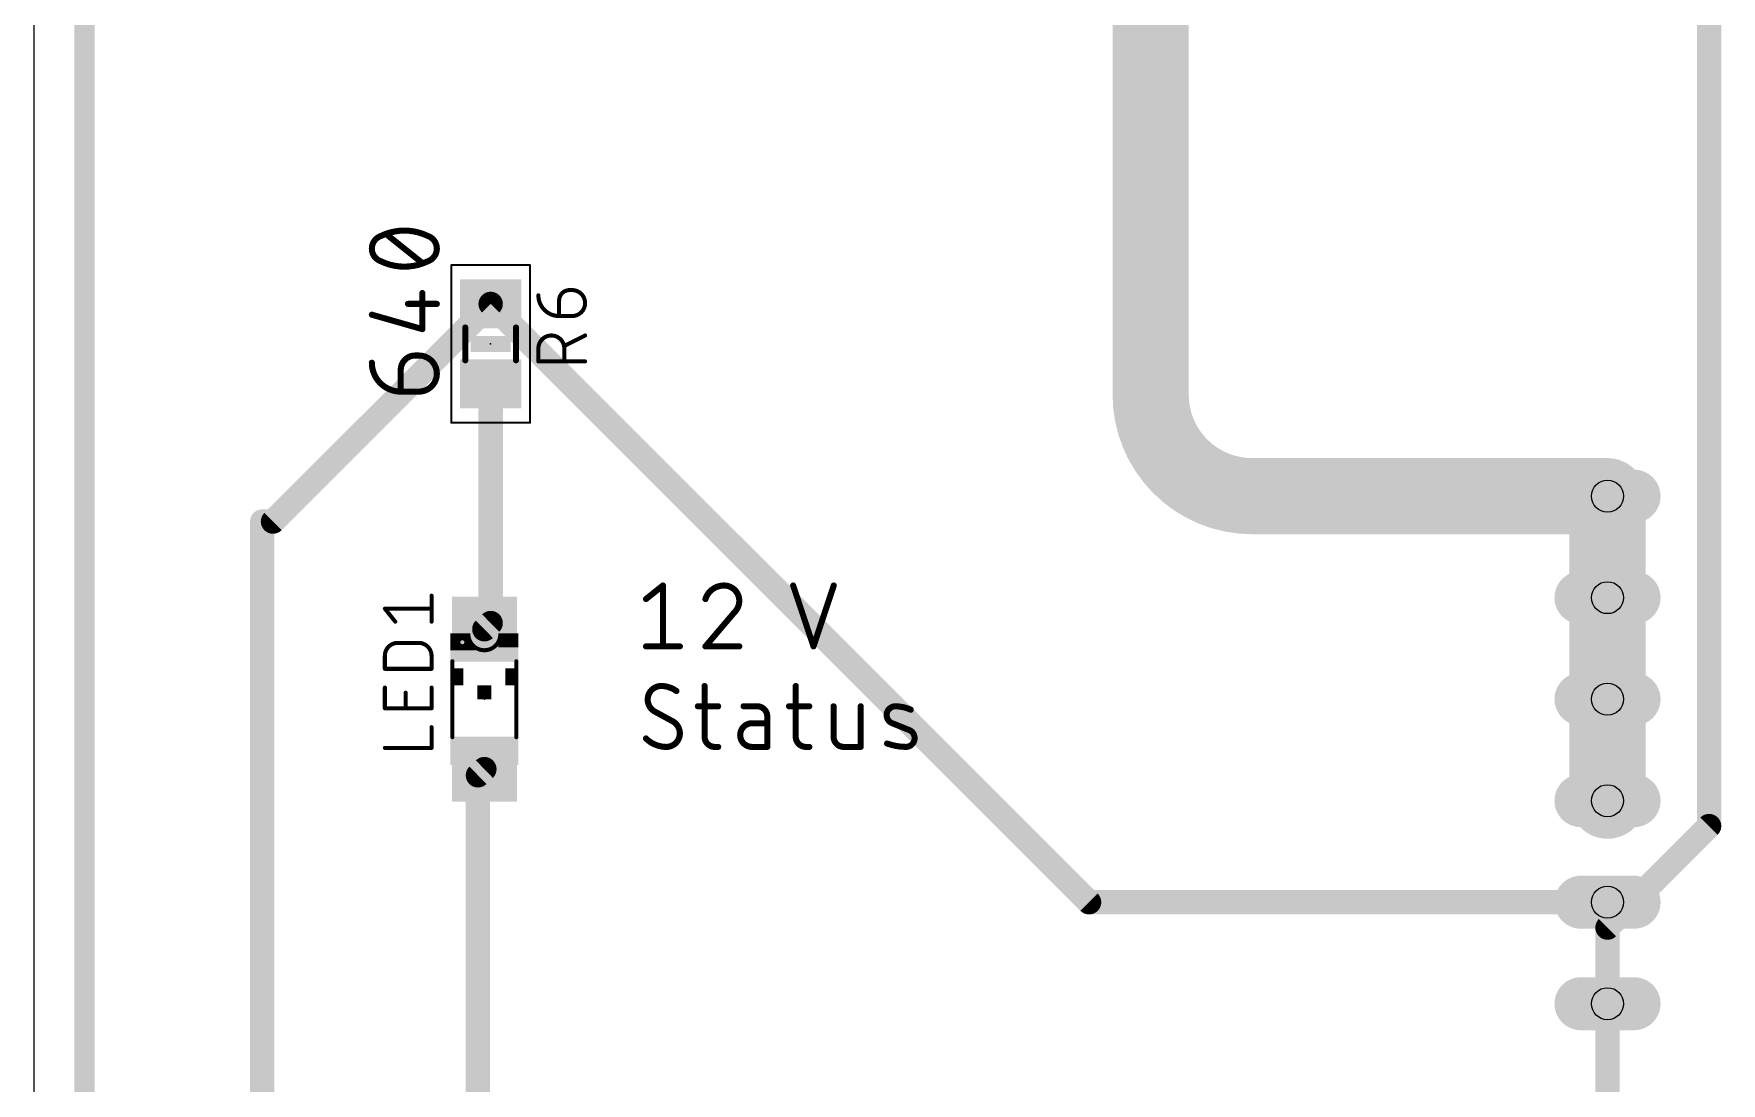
# Model space of a CAD drawing. Extents: x -9 to 239, y 2 to 147.
# Drawn here: x -7.62 to 34.59, y 48.81 to 75.07 of the extents above; entities that cross this region are included whole.
import ezdxf

# ---------------------------------------------------------------- set-up
doc = ezdxf.new("R2010")
doc.units = 0
for name, color, linetype in [('1', 12, 'CONTINUOUS'), ('16', 132, 'CONTINUOUS'), ('17', 110, 'CONTINUOUS'), ('20', 53, 'CONTINUOUS'), ('21', 40, 'CONTINUOUS'), ('23', 53, 'CONTINUOUS'), ('25', 253, 'CONTINUOUS'), ('29', 253, 'CONTINUOUS'), ('30', 253, 'CONTINUOUS'), ('31', 253, 'CONTINUOUS'), ('35', 253, 'CONTINUOUS'), ('39', 12, 'CONTINUOUS'), ('44', 253, 'CONTINUOUS'), ('51', 253, 'CONTINUOUS')]:
    doc.layers.add(name, color=color, linetype=linetype)

# ---------------------------------------------------------------- blocks, each defined once
blk = doc.blocks.new('RECT')
blk.add_solid([(-0.5, -0.5), (0.5, -0.5), (-0.5, 0.5), (0.5, 0.5)])
blk = doc.blocks.new('LONGP100')
at = {"const_width": 1}
blk.add_lwpolyline([(-0.5, 0), (0.5, 0)], dxfattribs=at)
at = {"const_width": 0.5}
for points in [[(-0.5, 0.25, 1), (-0.5, -0.25)], [(0.5, -0.25, 1), (0.5, 0.25)]]:
    blk.add_lwpolyline(points, format="xyb", dxfattribs=at)

msp = doc.modelspace()

# ---------------------------------------------------------------- linework, layer by layer
at = {"layer": '1'}
for points, const_width in [([(34.29, 55.245), (34.29, 88.265)], 0.6096), ([(20.32, 77.1525), (20.32, 66.04)], 1.905), ([(3.81, 68.31), (-1.635, 62.865)], 0.6096), ([(18.78, 53.34), (3.81, 68.31)], 0.6096), ([(3.81, 66.31), (3.81, 60.325)], 0.6096), ([(22.86, 63.5), (31.75, 63.5)], 1.905), ([(31.75, 63.5), (31.75, 60.96)], 1.905), ([(-1.905, 62.865), (-1.905, 37.465)], 0.6096), ([(-1.635, 62.865), (-1.905, 62.865)], 0.6096), ([(31.75, 60.96), (31.75, 58.42)], 1.905), ([(3.81, 60.325), (3.6524, 60.17)], 0.6096), ([(31.75, 58.42), (31.75, 55.88)], 1.905), ([(3.4925, 56.515), (3.6524, 56.67)], 0.6096), ([(3.4925, 46.99), (3.4925, 56.515)], 0.6096), ([(31.75, 52.705), (34.29, 55.245)], 0.6096), ([(31.75, 53.34), (18.78, 53.34)], 0.6096), ([(31.75, 52.705), (31.75, 53.34)], 0.6096), ([(31.75, 52.705), (31.75, 50.8)], 0.6096), ([(31.75, 50.8), (31.75, 30.48)], 0.6096)]:
    msp.add_lwpolyline(points, dxfattribs=dict(at, const_width=const_width))
for points, const_width in [([(3.9178, 68.4178, 1), (3.7022, 68.2022)], 0.3048), ([(3.9178, 68.2022, 1), (3.7022, 68.4178)], 0.3048), ([(20.32, 66.04, 0.4142), (22.86, 63.5)], 1.905), ([(20.7963, 66.04, 1), (19.8438, 66.04)], 0.9525), ([(3.9624, 66.31, 1), (3.6576, 66.31)], 0.3048), ([(19.8438, 66.04, 1), (20.7963, 66.04)], 0.9525), ([(22.86, 63.9763, 1), (22.86, 63.0237)], 0.9525), ([(22.86, 63.0237, 1), (22.86, 63.9763)], 0.9525), ([(32.2263, 63.5, 1), (31.2737, 63.5)], 0.9525), ([(31.75, 63.0237, 1), (31.75, 63.9763)], 0.9525), ([(-1.7526, 62.865, 1), (-2.0574, 62.865)], 0.3048), ([(-1.905, 63.0174, 1), (-1.905, 62.7126)], 0.3048), ([(-1.7428, 62.9728, 1), (-1.5272, 62.7572)], 0.3048), ([(-1.635, 62.7126, 1), (-1.635, 63.0174)], 0.3048), ([(32.2263, 60.96, 1), (31.2737, 60.96)], 0.9525), ([(31.2737, 60.96, 1), (32.2263, 60.96)], 0.9525), ([(3.5455, 60.2787, 1), (3.7593, 60.0613)], 0.3048), ([(3.6576, 60.325, 1), (3.9624, 60.325)], 0.3048), ([(3.9169, 60.2163, 1), (3.7031, 60.4337)], 0.3048), ([(32.2263, 58.42, 1), (31.2737, 58.42)], 0.9525), ([(31.2737, 58.42, 1), (32.2263, 58.42)], 0.9525), ([(3.6449, 56.515, 1), (3.3401, 56.515)], 0.3048), ([(3.3864, 56.6244, 1), (3.5986, 56.4056)], 0.3048), ([(3.7585, 56.5606, 1), (3.5463, 56.7794)], 0.3048), ([(31.2737, 55.88, 1), (32.2263, 55.88)], 0.9525), ([(34.1376, 55.245, 1), (34.4424, 55.245)], 0.3048), ([(34.3978, 55.1372, 1), (34.1822, 55.3528)], 0.3048), ([(18.78, 53.4924, 1), (18.78, 53.1876)], 0.3048), ([(31.9024, 53.34, 1), (31.5976, 53.34)], 0.3048), ([(31.75, 53.1876, 1), (31.75, 53.4924)], 0.3048), ([(18.6722, 53.2322, 1), (18.8878, 53.4478)], 0.3048), ([(31.6422, 52.8128, 1), (31.8578, 52.5972)], 0.3048), ([(31.9024, 52.705, 1), (31.5976, 52.705)], 0.3048), ([(31.5976, 52.705, 1), (31.9024, 52.705)], 0.3048), ([(31.9024, 50.8, 1), (31.5976, 50.8)], 0.3048), ([(31.5976, 50.8, 1), (31.9024, 50.8)], 0.3048)]:
    msp.add_lwpolyline(points, format="xyb", dxfattribs=dict(at, const_width=const_width))
at = {"layer": '16', "const_width": 0.508}
msp.add_lwpolyline([(-6.35, 2.54), (-6.35, 144.78)], dxfattribs=at)
at = {"layer": '20'}
msp.add_line((-7.62, 143.18), (-7.62, 2.54), dxfattribs=at)
at = {"layer": '23'}
for p in [(3.81, 67.31), (3.6524, 58.42)]:
    msp.add_point(p, dxfattribs=at)
at = {"layer": '25'}
for points, const_width in [([(1.064, 70.0101, 0.3205), (0.8382, 69.694)], 0.1524), ([(1.651, 70.1456, 0.1139), (1.064, 70.0101)], 0.1524), ([(1.0473, 70.0443, 1), (1.0807, 69.9758)], 0.0762), ([(1.0763, 69.974, 1), (1.0516, 70.0461)], 0.0762), ([(1.2232, 70.085, 1), (1.1756, 70.0255)], 0.0762), ([(2.238, 70.0101, 0.1139), (1.651, 70.1456)], 0.1524), ([(1.651, 70.1837, 1), (1.651, 70.1075)], 0.0762), ([(1.651, 70.1075, 1), (1.651, 70.1837)], 0.0762), ([(2.4638, 69.694, 0.3205), (2.238, 70.0101)], 0.1524), ([(2.2504, 70.0461, 1), (2.2257, 69.974)], 0.0762), ([(2.2213, 69.9758, 1), (2.2547, 70.0443)], 0.0762), ([(0.8382, 69.694, 0.3205), (1.064, 69.3779)], 0.1524), ([(0.8763, 69.694, 1), (0.8001, 69.694)], 0.0762), ([(0.8001, 69.694, 1), (0.8763, 69.694)], 0.0762), ([(2.238, 69.3779, 0.3205), (2.4638, 69.694)], 0.1524), ([(2.5019, 69.694, 1), (2.4257, 69.694)], 0.0762), ([(2.4257, 69.694, 1), (2.5019, 69.694)], 0.0762), ([(1.0807, 69.4122, 1), (1.0473, 69.3437)], 0.0762), ([(1.064, 69.3779, 0.1139), (1.651, 69.2424)], 0.1524), ([(1.0516, 69.3419, 1), (1.0763, 69.414)], 0.0762), ([(1.651, 69.2424, 0.1139), (2.238, 69.3779)], 0.1524), ([(1.651, 69.2805, 1), (1.651, 69.2043)], 0.0762), ([(1.651, 69.2043, 1), (1.651, 69.2805)], 0.0762), ([(2.0788, 69.303, 1), (2.1264, 69.3625)], 0.0762), ([(2.2257, 69.4139, 1), (2.2504, 69.3419)], 0.0762), ([(2.2547, 69.3437, 1), (2.2213, 69.4122)], 0.0762), ([(2.1407, 68.5824, 1), (2.0645, 68.5824)], 0.0762), ([(5.0038, 68.5264, 0.4142), (5.5231, 68.0071)], 0.1016), ([(5.0292, 68.5264, 1), (4.9784, 68.5264)], 0.0508), ([(5.7827, 68.6562, 0.4142), (5.5231, 68.3966)], 0.1016), ([(5.5485, 68.3966, 1), (5.4977, 68.3966)], 0.0508), ([(5.4977, 68.3966, 1), (5.5485, 68.3966)], 0.0508), ([(5.7827, 68.6816, 1), (5.7827, 68.6308)], 0.0508), ([(5.7827, 68.6308, 1), (5.7827, 68.6816)], 0.0508), ([(5.8476, 68.0071, 1), (5.8476, 68.6562)], 0.1016), ([(5.8476, 68.6816, 1), (5.8476, 68.6308)], 0.0508), ([(5.8476, 68.6308, 1), (5.8476, 68.6816)], 0.0508), ([(0.8487, 68.0772, 1), (0.8277, 68.0039)], 0.0762), ([(1.7413, 68.3496, 1), (1.7413, 68.2734)], 0.0762), ([(2.4638, 68.2734, 1), (2.4638, 68.3496)], 0.0762), ([(5.5231, 68.0325, 1), (5.5231, 67.9817)], 0.0508), ([(5.4977, 68.0071, 1), (5.5485, 68.0071)], 0.0508), ([(5.5231, 67.9817, 1), (5.5231, 68.0325)], 0.0508), ([(5.8476, 68.0325, 1), (5.8476, 67.9817)], 0.0508), ([(5.8476, 67.9817, 1), (5.8476, 68.0325)], 0.0508), ([(2.0645, 67.6793, 1), (2.1407, 67.6793)], 0.0762), ([(2.0921, 67.6427, 1), (2.113, 67.716)], 0.0762), ([(5.6529, 67.196, 1), (5.0038, 67.196)], 0.1016), ([(6.1836, 67.4978, 1), (6.1608, 67.5433)], 0.0508), ([(5.0292, 67.196, 1), (4.9784, 67.196)], 0.0508), ([(4.9784, 67.196, 1), (5.0292, 67.196)], 0.0508), ([(5.6783, 67.196, 1), (5.6275, 67.196)], 0.0508), ([(5.6275, 67.196, 1), (5.6783, 67.196)], 0.0508), ([(5.6416, 67.2836, 1), (5.6643, 67.2382)], 0.0508), ([(0.8382, 66.8387, 0.4142), (1.5607, 66.1162)], 0.1524), ([(0.8763, 66.8387, 1), (0.8001, 66.8387)], 0.0762), ([(1.9219, 67.0193, 0.4142), (1.5607, 66.6581)], 0.1524), ([(1.5988, 66.6581, 1), (1.5226, 66.6581)], 0.0762), ([(1.9219, 67.0574, 1), (1.9219, 66.9812)], 0.0762), ([(1.9219, 66.9812, 1), (1.9219, 67.0574)], 0.0762), ([(2.0122, 66.1162, 1), (2.0122, 67.0193)], 0.1524), ([(2.0122, 67.0574, 1), (2.0122, 66.9812)], 0.0762), ([(2.0122, 66.9812, 1), (2.0122, 67.0574)], 0.0762), ([(5.0038, 66.8969, 1), (5.0038, 66.8461)], 0.0508), ([(4.9784, 66.8715, 1), (5.0292, 66.8715)], 0.0508), ([(5.6275, 66.8715, 1), (5.6783, 66.8715)], 0.0508), ([(6.1722, 66.8461, 1), (6.1722, 66.8969)], 0.0508), ([(1.5226, 66.6581, 1), (1.5988, 66.6581)], 0.0762), ([(1.5607, 66.1543, 1), (1.5607, 66.0781)], 0.0762), ([(1.5226, 66.1162, 1), (1.5988, 66.1162)], 0.0762), ([(1.5607, 66.0781, 1), (1.5607, 66.1543)], 0.0762), ([(2.0122, 66.1543, 1), (2.0122, 66.0781)], 0.0762), ([(2.0122, 66.0781, 1), (2.0122, 66.1543)], 0.0762), ([(8.1576, 61.2648, 1), (8.0814, 61.2648)], 0.0762), ([(8.1433, 61.235, 1), (8.0957, 61.2946)], 0.0762), ([(9.6484, 61.2648, 0.3252), (9.1828, 60.9261)], 0.1524), ([(10.0294, 60.8838, 0.4142), (9.6484, 61.2648)], 0.1524), ([(9.6484, 61.3029, 1), (9.6484, 61.2267)], 0.0762), ([(9.6484, 61.2267, 1), (9.6484, 61.3029)], 0.0762), ([(11.4137, 61.2768, 1), (11.3414, 61.2528)], 0.0762), ([(12.4297, 61.2528, 1), (12.3574, 61.2768)], 0.0762), ([(2.357, 61.0099, 1), (2.3062, 61.0099)], 0.0508), ([(7.6724, 60.9559, 1), (7.72, 60.8964)], 0.0762), ([(9.1465, 60.9379, 1), (9.219, 60.9144)], 0.0762), ([(9.9024, 60.5875, 0.2053), (10.0294, 60.8838)], 0.1524), ([(10.0675, 60.8838, 1), (9.9913, 60.8838)], 0.0762), ([(9.9913, 60.8838, 1), (10.0675, 60.8838)], 0.0762), ([(1.183, 60.7013, 1), (1.1434, 60.6695)], 0.0508), ([(1.1632, 60.7108, 1), (1.1632, 60.66)], 0.0508), ([(1.403, 60.345, 1), (1.4427, 60.3767)], 0.0508), ([(2.3062, 60.3608, 1), (2.357, 60.3608)], 0.0508), ([(2.3316, 60.66, 1), (2.3316, 60.7108)], 0.0508), ([(9.8762, 60.6151, 1), (9.9287, 60.5599)], 0.0762), ([(9.9315, 60.5628, 1), (9.8734, 60.6121)], 0.0762), ([(1.4878, 59.8289, 0.4142), (1.1632, 59.5043)], 0.1016), ([(1.1886, 59.5043, 1), (1.1378, 59.5043)], 0.0508), ([(1.1378, 59.5043, 1), (1.1886, 59.5043)], 0.0508), ([(1.4878, 59.8543, 1), (1.4878, 59.8035)], 0.0508), ([(1.4878, 59.8035, 1), (1.4878, 59.8543)], 0.0508), ([(2.3316, 59.5043, 0.4142), (2.007, 59.8289)], 0.1016), ([(2.007, 59.8543, 1), (2.007, 59.8035)], 0.0508), ([(2.007, 59.8035, 1), (2.007, 59.8543)], 0.0508), ([(2.357, 59.5043, 1), (2.3062, 59.5043)], 0.0508), ([(2.3062, 59.5043, 1), (2.357, 59.5043)], 0.0508), ([(7.6962, 59.7789, 1), (7.6962, 59.7027)], 0.0762), ([(8.0814, 59.7408, 1), (8.1576, 59.7408)], 0.0762), ([(8.5429, 59.7027, 1), (8.5429, 59.7789)], 0.0762), ([(9.1537, 59.7655, 1), (9.2118, 59.7161)], 0.0762), ([(9.1828, 59.7789, 1), (9.1828, 59.7027)], 0.0762), ([(10.0294, 59.7027, 1), (10.0294, 59.7789)], 0.0762), ([(11.8494, 59.7528, 1), (11.9217, 59.7288)], 0.0762), ([(11.8494, 59.7288, 1), (11.9217, 59.7528)], 0.0762), ([(1.1632, 59.2051, 1), (1.1632, 59.1543)], 0.0508), ([(1.1378, 59.1797, 1), (1.1886, 59.1797)], 0.0508), ([(2.3062, 59.1797, 1), (2.357, 59.1797)], 0.0508), ([(2.3316, 59.1543, 1), (2.3316, 59.2051)], 0.0508), ([(1.1886, 58.7107, 1), (1.1378, 58.7107)], 0.0508), ([(2.357, 58.7107, 1), (2.3062, 58.7107)], 0.0508), ([(8.0772, 58.7502, 0.4142), (7.7385, 58.4115)], 0.1524), ([(8.4582, 58.6232, 0.1623), (8.0772, 58.7502)], 0.1524), ([(8.0772, 58.7883, 1), (8.0772, 58.7121)], 0.0762), ([(8.0772, 58.7121, 1), (8.0772, 58.7883)], 0.0762), ([(8.4353, 58.5927, 1), (8.4811, 58.6537)], 0.0762), ([(9.2007, 58.7502, 1), (9.1245, 58.7502)], 0.0762), ([(11.4801, 58.7502, 1), (11.4039, 58.7502)], 0.0762), ([(1.7079, 58.5809, 1), (1.6571, 58.5809)], 0.0508), ([(7.7385, 58.4115, 0.2656), (7.9079, 58.1152)], 0.1524), ([(7.7766, 58.4115, 1), (7.7004, 58.4115)], 0.0762), ([(7.7004, 58.4115, 1), (7.7766, 58.4115)], 0.0762), ([(8.9933, 58.2803, 1), (8.9933, 58.2041)], 0.0762), ([(9.5013, 58.2041, 1), (9.5013, 58.2803)], 0.0762), ([(10.1374, 58.2803, 1), (10.1374, 58.2041)], 0.0762), ([(10.73, 57.9882, 0.4142), (10.476, 58.2422)], 0.1524), ([(10.476, 58.2803, 1), (10.476, 58.2041)], 0.0762), ([(10.476, 58.2041, 1), (10.476, 58.2803)], 0.0762), ([(11.2727, 58.2803, 1), (11.2727, 58.2041)], 0.0762), ([(11.7807, 58.2041, 1), (11.7807, 58.2803)], 0.0762), ([(12.4274, 58.2422, 1), (12.3512, 58.2422)], 0.0762), ([(13.1047, 58.2422, 1), (13.0285, 58.2422)], 0.0762), ([(13.9388, 58.2422, 0.8318), (13.8542, 57.8189)], 0.1524), ([(14.3198, 58.1575, 0.1025), (13.9388, 58.2422)], 0.1524), ([(13.9394, 58.2803, 1), (13.9383, 58.2041)], 0.0762), ([(13.9383, 58.2041, 1), (13.9394, 58.2803)], 0.0762), ([(1.1632, 58.2168, 1), (1.1632, 58.166)], 0.0508), ([(1.1378, 58.1914, 1), (1.1886, 58.1914)], 0.0508), ([(1.6571, 58.1914, 1), (1.7079, 58.1914)], 0.0508), ([(2.3062, 58.1914, 1), (2.357, 58.1914)], 0.0508), ([(2.3316, 58.166, 1), (2.3316, 58.2168)], 0.0508), ([(7.9261, 58.1486, 1), (7.8896, 58.0818)], 0.0762), ([(7.8885, 58.0824, 1), (7.9272, 58.148)], 0.0762), ([(8.5429, 57.5649, 0.2656), (8.3735, 57.8612)], 0.1524), ([(8.3929, 57.894, 1), (8.3542, 57.8284)], 0.0762), ([(8.3553, 57.8278, 1), (8.3918, 57.8946)], 0.0762), ([(10.349, 57.8189, 1), (10.349, 57.2262)], 0.1524), ([(10.349, 57.857, 1), (10.349, 57.7808)], 0.0762), ([(10.349, 57.7808, 1), (10.349, 57.857)], 0.0762), ([(10.7681, 57.9882, 1), (10.6919, 57.9882)], 0.0762), ([(10.6919, 57.9882, 1), (10.7681, 57.9882)], 0.0762), ([(10.73, 57.7808, 1), (10.73, 57.857)], 0.0762), ([(13.8683, 57.8542, 1), (13.84, 57.7835)], 0.0762), ([(13.84, 57.7835, 1), (13.8683, 57.8542)], 0.0762), ([(14.3042, 58.1228, 1), (14.3355, 58.1923)], 0.0762), ([(2.357, 57.7201, 1), (2.3062, 57.7201)], 0.0508), ([(7.6962, 57.4379, 0.2), (8.2042, 57.2262)], 0.1524), ([(7.7233, 57.4647, 1), (7.6691, 57.411)], 0.0762), ([(8.2042, 57.2262, 0.4142), (8.5429, 57.5649)], 0.1524), ([(8.581, 57.5649, 1), (8.5048, 57.5649)], 0.0762), ([(8.5048, 57.5649, 1), (8.581, 57.5649)], 0.0762), ([(9.1626, 57.4802, 0.4142), (9.4166, 57.2262)], 0.1524), ([(9.2007, 57.4802, 1), (9.1245, 57.4802)], 0.0762), ([(9.1245, 57.4802, 1), (9.2007, 57.4802)], 0.0762), ([(11.442, 57.4802, 0.4142), (11.696, 57.2262)], 0.1524), ([(11.4801, 57.4802, 1), (11.4039, 57.4802)], 0.0762), ([(11.4039, 57.4802, 1), (11.4801, 57.4802)], 0.0762), ([(12.3893, 57.4802, 0.4142), (12.6433, 57.2262)], 0.1524), ([(12.4274, 57.4802, 1), (12.3512, 57.4802)], 0.0762), ([(12.3512, 57.4802, 1), (12.4274, 57.4802)], 0.0762), ([(14.1928, 57.2262, 0.8318), (14.2775, 57.6495)], 0.1524), ([(14.2917, 57.6849, 1), (14.2634, 57.6142)], 0.0762), ([(14.2634, 57.6142, 1), (14.2917, 57.6849)], 0.0762), ([(1.1632, 57.2262, 1), (1.1632, 57.1754)], 0.0508), ([(2.3062, 57.2008, 1), (2.357, 57.2008)], 0.0508), ([(2.3316, 57.1754, 1), (2.3316, 57.2262)], 0.0508), ([(8.2042, 57.2643, 1), (8.2042, 57.1881)], 0.0762), ([(8.2042, 57.1881, 1), (8.2042, 57.2643)], 0.0762), ([(9.4166, 57.2643, 1), (9.4166, 57.1881)], 0.0762), ([(9.4166, 57.1881, 1), (9.4166, 57.2643)], 0.0762), ([(9.5013, 57.1881, 1), (9.5013, 57.2643)], 0.0762), ([(10.349, 57.2643, 1), (10.349, 57.1881)], 0.0762), ([(10.349, 57.1881, 1), (10.349, 57.2643)], 0.0762), ([(10.6919, 57.2262, 1), (10.7681, 57.2262)], 0.0762), ([(10.73, 57.1881, 1), (10.73, 57.2643)], 0.0762), ([(11.696, 57.2643, 1), (11.696, 57.1881)], 0.0762), ([(11.696, 57.1881, 1), (11.696, 57.2643)], 0.0762), ([(11.7807, 57.1881, 1), (11.7807, 57.2643)], 0.0762), ([(12.6433, 57.2643, 1), (12.6433, 57.1881)], 0.0762), ([(12.6433, 57.1881, 1), (12.6433, 57.2643)], 0.0762), ([(13.0285, 57.2262, 1), (13.1047, 57.2262)], 0.0762), ([(13.0666, 57.1881, 1), (13.0666, 57.2643)], 0.0762), ([(13.7272, 57.3109, 0.083), (14.1928, 57.2262)], 0.1524), ([(13.7401, 57.3467, 1), (13.7143, 57.275)], 0.0762), ([(14.1934, 57.2643, 1), (14.1923, 57.1881)], 0.0762), ([(14.1923, 57.1881, 1), (14.1934, 57.2643)], 0.0762)]:
    msp.add_lwpolyline(points, format="xyb", dxfattribs=dict(at, const_width=const_width))
for points, const_width in [([(2.1026, 69.3328), (1.1994, 70.0552)], 0.1524), ([(2.1026, 67.6793), (2.1026, 68.5824)], 0.1524), ([(5.5231, 68.0071), (5.5231, 68.3966)], 0.1016), ([(5.7827, 68.6562), (5.8476, 68.6562)], 0.1016), ([(0.8382, 68.0406), (2.1026, 67.6793)], 0.1524), ([(1.7413, 68.3115), (2.4638, 68.3115)], 0.1524), ([(5.8476, 68.0071), (5.5231, 68.0071)], 0.1016), ([(6.1722, 67.5206), (5.6529, 67.2609)], 0.1016), ([(5.0038, 66.8715), (5.0038, 67.196)], 0.1016), ([(5.6529, 67.196), (5.6529, 66.8715)], 0.1016), ([(1.5607, 66.1162), (1.5607, 66.6581)], 0.1524), ([(1.9219, 67.0193), (2.0122, 67.0193)], 0.1524), ([(6.1722, 66.8715), (5.0038, 66.8715)], 0.1016), ([(2.0122, 66.1162), (1.5607, 66.1162)], 0.1524), ([(7.6962, 60.9261), (8.1195, 61.2648)], 0.1524), ([(8.1195, 61.2648), (8.1195, 59.7408)], 0.1524), ([(11.3775, 61.2648), (11.8855, 59.7408)], 0.1524), ([(11.8855, 59.7408), (12.3935, 61.2648)], 0.1524), ([(2.3316, 60.3608), (2.3316, 61.0099)], 0.1016), ([(1.4228, 60.3608), (1.1632, 60.6854)], 0.1016), ([(1.1632, 60.6854), (2.3316, 60.6854)], 0.1016), ([(9.9024, 60.5875), (9.1828, 59.7408)], 0.1524), ([(1.1632, 59.1797), (1.1632, 59.5043)], 0.1016), ([(1.4878, 59.8289), (2.007, 59.8289)], 0.1016), ([(2.3316, 59.5043), (2.3316, 59.1797)], 0.1016), ([(7.6962, 59.7408), (8.5429, 59.7408)], 0.1524), ([(9.1828, 59.7408), (10.0294, 59.7408)], 0.1524), ([(2.3316, 59.1797), (1.1632, 59.1797)], 0.1016), ([(1.1632, 58.1914), (1.1632, 58.7107)], 0.1016), ([(2.3316, 58.7107), (2.3316, 58.1914)], 0.1016), ([(9.1626, 58.7502), (9.1626, 57.4802)], 0.1524), ([(11.442, 58.7502), (11.442, 57.4802)], 0.1524), ([(1.6825, 58.1914), (1.6825, 58.5809)], 0.1016), ([(8.9933, 58.2422), (9.5013, 58.2422)], 0.1524), ([(10.476, 58.2422), (10.1374, 58.2422)], 0.1524), ([(11.2727, 58.2422), (11.7807, 58.2422)], 0.1524), ([(12.3893, 58.2422), (12.3893, 57.4802)], 0.1524), ([(13.0666, 57.2262), (13.0666, 58.2422)], 0.1524), ([(2.3316, 58.1914), (1.1632, 58.1914)], 0.1016), ([(8.3735, 57.8612), (7.9079, 58.1152)], 0.1524), ([(10.73, 57.8189), (10.349, 57.8189)], 0.1524), ([(10.73, 57.2262), (10.73, 57.9882)], 0.1524), ([(14.2775, 57.6495), (13.8542, 57.8189)], 0.1524), ([(2.3316, 57.2008), (2.3316, 57.7201)], 0.1016), ([(1.1632, 57.2008), (2.3316, 57.2008)], 0.1016), ([(9.4166, 57.2262), (9.5013, 57.2262)], 0.1524), ([(10.349, 57.2262), (10.73, 57.2262)], 0.1524), ([(11.696, 57.2262), (11.7807, 57.2262)], 0.1524), ([(12.6433, 57.2262), (13.0666, 57.2262)], 0.1524)]:
    msp.add_lwpolyline(points, dxfattribs=dict(at, const_width=const_width))
at = {"layer": '39', "const_width": 0.0508}
for points in [[(2.827, 65.337), (2.827, 69.283)], [(2.827, 69.283), (4.793, 69.283)], [(4.793, 69.283), (4.793, 65.337)], [(4.793, 65.337), (2.827, 65.337)]]:
    msp.add_lwpolyline(points, dxfattribs=at)
at = {"layer": '39', "const_width": 0.0254}
for points in [[(2.8397, 69.283, 1), (2.8143, 69.283)], [(2.827, 69.2957, 1), (2.827, 69.2703)], [(4.8057, 69.283, 1), (4.7803, 69.283)], [(4.793, 69.2703, 1), (4.793, 69.2957)], [(2.827, 65.3497, 1), (2.827, 65.3243)], [(2.8143, 65.337, 1), (2.8397, 65.337)], [(4.7803, 65.337, 1), (4.8057, 65.337)], [(4.793, 65.3243, 1), (4.793, 65.3497)]]:
    msp.add_lwpolyline(points, format="xyb", dxfattribs=at)
at = {"layer": '44'}
for centre in [(31.75, 63.5), (31.75, 60.96), (31.75, 58.42), (31.75, 55.88), (31.75, 53.34), (31.75, 50.8)]:
    msp.add_circle(centre, 0.4, dxfattribs=at)
at = {"layer": '51'}
for points, const_width in [([(3.175, 67.72), (3.175, 66.9)], 0.1524), ([(4.445, 67.72), (4.445, 66.9)], 0.1524), ([(2.8524, 57.47), (2.8524, 59.37)], 0.1016), ([(4.4524, 59.37), (4.4524, 57.47)], 0.1016)]:
    msp.add_lwpolyline(points, dxfattribs=dict(at, const_width=const_width))
for points, const_width in [([(3.2131, 67.72, 1), (3.1369, 67.72)], 0.0762), ([(4.4831, 67.72, 1), (4.4069, 67.72)], 0.0762), ([(3.1369, 66.9, 1), (3.2131, 66.9)], 0.0762), ([(4.4069, 66.9, 1), (4.4831, 66.9)], 0.0762), ([(3.1024, 59.745, 1), (3.1024, 59.945, 1), (3.1024, 59.745)], 0.1016), ([(3.2524, 60.045, 1), (4.0524, 60.045)], 0.1016), ([(2.8778, 59.37, 1), (2.827, 59.37)], 0.0508), ([(4.4778, 59.37, 1), (4.427, 59.37)], 0.0508), ([(2.827, 57.47, 1), (2.8778, 57.47)], 0.0508), ([(4.427, 57.47, 1), (4.4778, 57.47)], 0.0508)]:
    msp.add_lwpolyline(points, format="xyb", dxfattribs=dict(at, const_width=const_width))

# ---------------------------------------------------------------- block references
at = {"layer": '1', "xscale": 1.1, "yscale": 1.4, "rotation": 270}
for p in [(3.81, 68.31), (3.81, 66.31)]:
    msp.add_blockref('RECT', p, dxfattribs=at)
at = {"layer": '1', "xscale": 1.5, "yscale": 1.5}
for p in [(3.6524, 60.17), (3.6524, 56.67)]:
    msp.add_blockref('RECT', p, dxfattribs=at)
at = {"layer": '17', "xscale": 1.2, "yscale": 1.2}
for p in [(31.75, 63.5), (31.75, 63.5), (31.75, 60.96), (31.75, 60.96), (31.75, 58.42), (31.75, 58.42), (31.75, 55.88), (31.75, 55.88), (31.75, 53.34), (31.75, 53.34), (31.75, 50.8), (31.75, 50.8)]:
    msp.add_blockref('LONGP100', p, dxfattribs=at)
at = {"layer": '21', "xscale": 0.65, "yscale": 1.4, "rotation": 270}
for p in [(3.8115, 68.0518), (3.8115, 66.5786)]:
    msp.add_blockref('RECT', p, dxfattribs=at)
at = {"layer": '21'}
for p, xscale, yscale in [((2.9649, 58.9825), 0.325, 0.425), ((4.3399, 58.9825), 0.325, 0.425), ((3.6524, 58.595), 0.35, 0.35)]:
    msp.add_blockref('RECT', p, dxfattribs=dict(at, xscale=xscale, yscale=yscale))
at = {"layer": '29', "xscale": 1.227, "yscale": 1.527, "rotation": 270}
for p in [(3.81, 68.31), (3.81, 66.31)]:
    msp.add_blockref('RECT', p, dxfattribs=at)
at = {"layer": '29'}
for name, p, xscale, yscale in [('LONGP100', (31.75, 63.5), 1.327, 1.327), ('LONGP100', (31.75, 60.96), 1.327, 1.327), ('RECT', (3.6524, 60.17), 1.627, 1.627), ('LONGP100', (31.75, 58.42), 1.327, 1.327), ('RECT', (3.6524, 56.67), 1.627, 1.627), ('LONGP100', (31.75, 55.88), 1.327, 1.327), ('LONGP100', (31.75, 53.34), 1.327, 1.327), ('LONGP100', (31.75, 50.8), 1.327, 1.327)]:
    msp.add_blockref(name, p, dxfattribs=dict(at, xscale=xscale, yscale=yscale))
at = {"layer": '30', "xscale": 1.327, "yscale": 1.327}
for p in [(31.75, 63.5), (31.75, 60.96), (31.75, 58.42), (31.75, 55.88), (31.75, 53.34), (31.75, 50.8)]:
    msp.add_blockref('LONGP100', p, dxfattribs=at)
at = {"layer": '31', "xscale": 1.1, "yscale": 1.4, "rotation": 270}
for p in [(3.81, 68.31), (3.81, 66.31)]:
    msp.add_blockref('RECT', p, dxfattribs=at)
at = {"layer": '31', "xscale": 1.5, "yscale": 1.5}
for p in [(3.6524, 60.17), (3.6524, 56.67)]:
    msp.add_blockref('RECT', p, dxfattribs=at)
at = {"layer": '35', "xscale": 0.3998, "yscale": 1.0002, "rotation": 270}
msp.add_blockref('RECT', (3.81, 67.31), dxfattribs=at)
at = {"layer": '51'}
for p, xscale, yscale in [((3.0524, 60.0075), 0.5, 0.125), ((2.9149, 59.8075), 0.225, 0.325), ((4.2524, 59.895), 0.5, 0.35), ((3.6524, 59.52), 1.7, 0.3), ((3.2149, 59.7075), 0.425, 0.125), ((3.2649, 59.7575), 0.125, 0.225), ((4.2024, 59.7075), 0.6, 0.125), ((3.6524, 57.12), 1.7, 0.7)]:
    msp.add_blockref('RECT', p, dxfattribs=dict(at, xscale=xscale, yscale=yscale))

doc.saveas('drawing.dxf')
